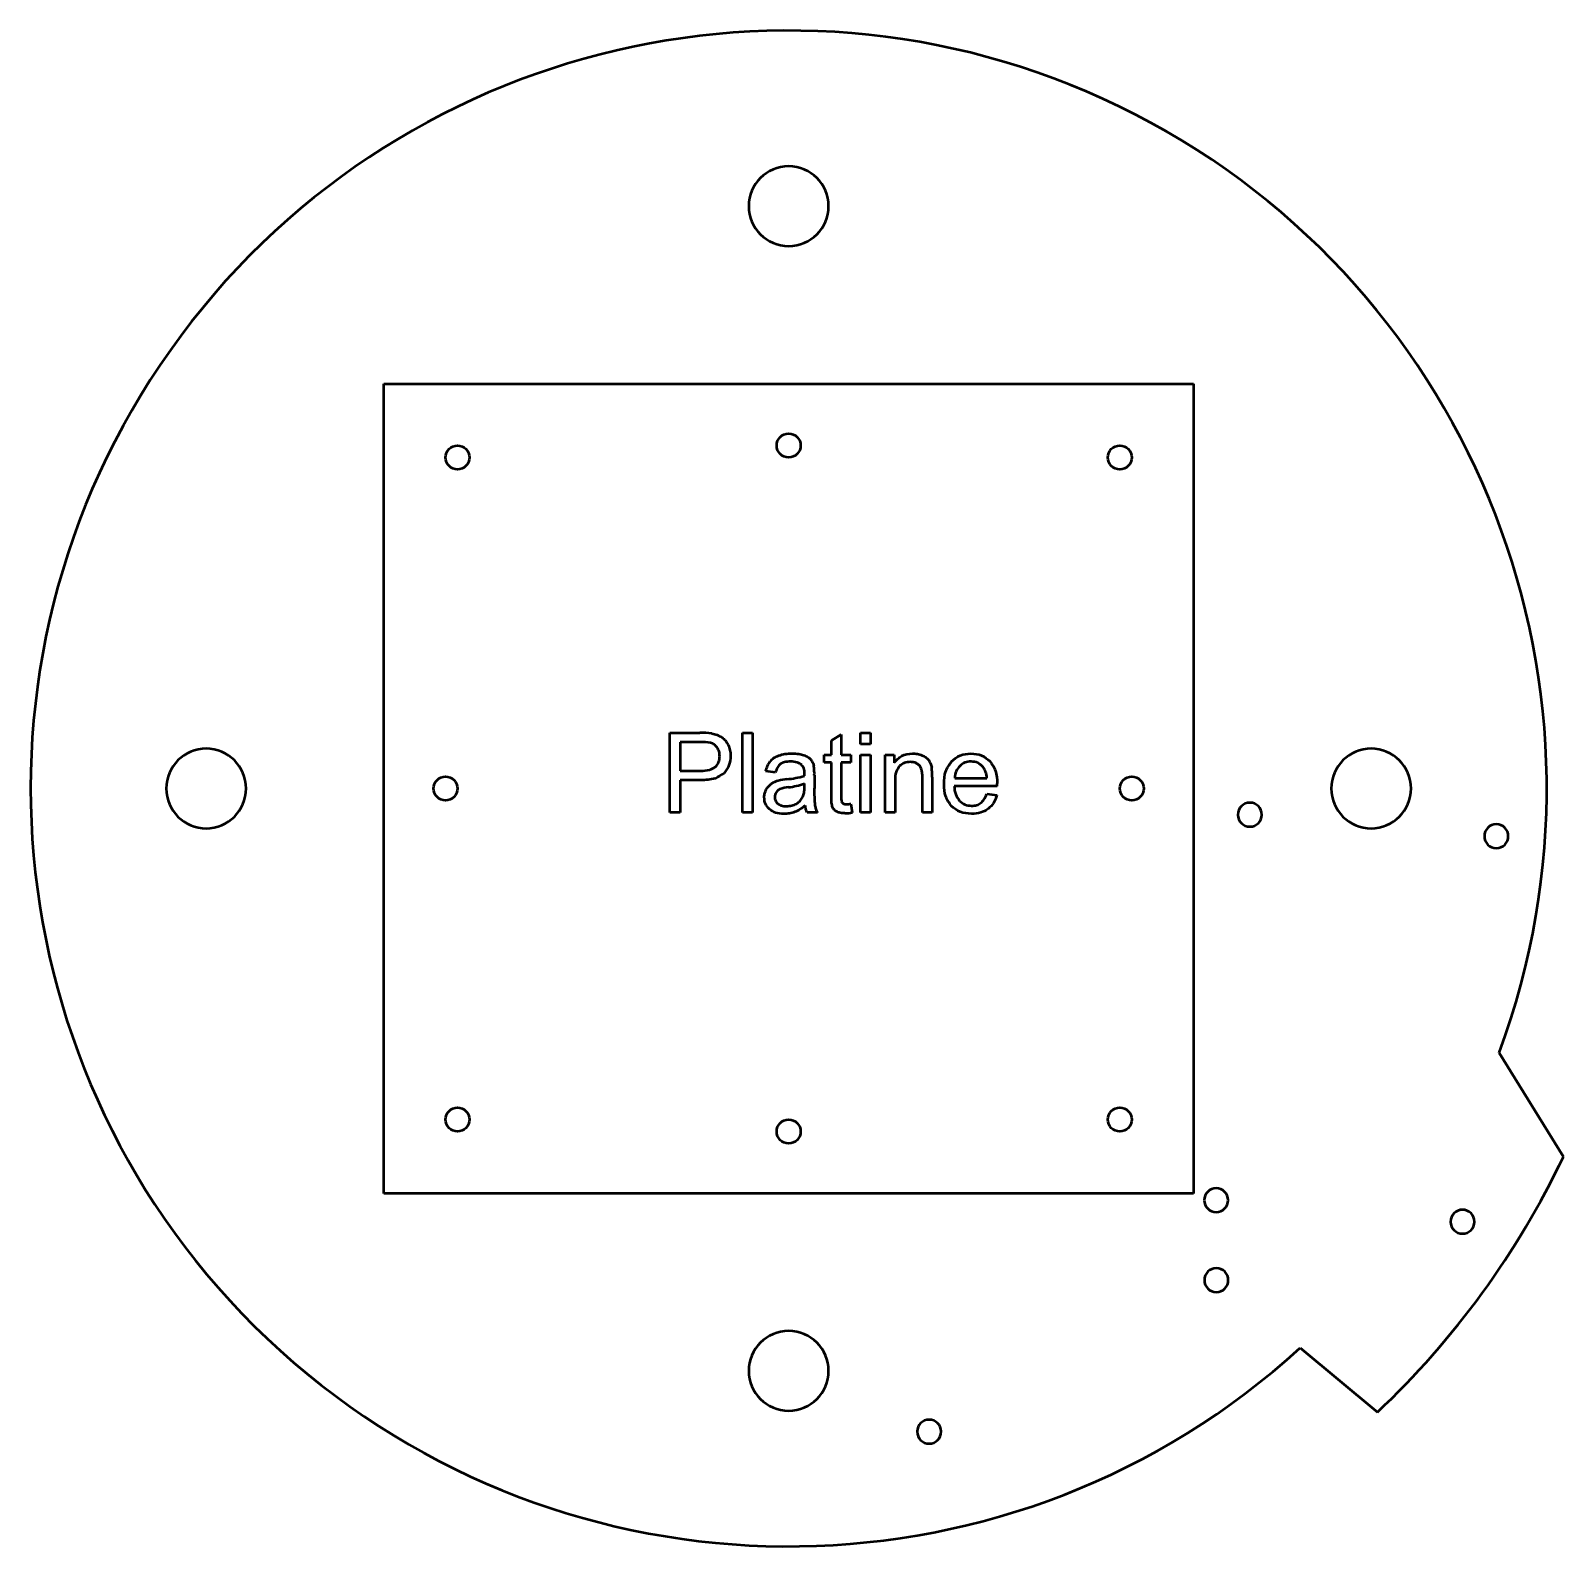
# Model space of a CAD drawing. Header units: millimetres. Extents: x 131 to 323, y 55 to 245.
import ezdxf

# ---------------------------------------------------------------- set-up
doc = ezdxf.new("R2010")
doc.units = ezdxf.units.MM
doc.header["$LTSCALE"] = 0.75
doc.layers.add('Visible', color=7, linetype='Continuous', lineweight=50)

msp = doc.modelspace()

# ---------------------------------------------------------------- linework, layer by layer
at = {"layer": 'Visible'}
for p, q in [((175.15, 99.46), (175.15, 200.96)), ((175.15, 200.96), (276.65, 200.96)), ((276.65, 200.96), (276.65, 99.46)), ((210.99, 157.2), (214.76, 157.2)), ((210.99, 147.2), (210.99, 157.2)), ((212.31, 156.02), (212.31, 152.44)), ((214.87, 156.02), (212.31, 156.02)), ((220.12, 157.2), (221.35, 157.2)), ((220.12, 147.2), (220.12, 157.2)), ((221.35, 157.2), (221.35, 147.2)), ((231.25, 156.24), (232.47, 156.97)), ((231.25, 154.44), (231.25, 156.24)), ((232.47, 156.97), (232.47, 154.44)), ((234.91, 157.2), (236.14, 157.2)), ((234.91, 155.79), (234.91, 157.2)), ((236.14, 155.79), (234.91, 155.79)), ((236.14, 157.2), (236.14, 155.79)), ((230.35, 153.49), (230.35, 154.44)), ((230.35, 154.44), (231.25, 154.44)), ((232.47, 154.44), (233.7, 154.44)), ((233.7, 154.44), (233.7, 153.49)), ((234.91, 154.44), (236.14, 154.44)), ((234.91, 147.2), (234.91, 154.44)), ((236.14, 154.44), (236.14, 147.2)), ((238.01, 154.44), (239.11, 154.44)), ((238.01, 147.2), (238.01, 154.44)), ((239.11, 154.44), (239.11, 153.41)), ((212.31, 152.44), (214.9, 152.44)), ((224.25, 152.21), (223.05, 152.37)), ((229.12, 151.87), (229.12, 150.23)), ((231.25, 153.49), (230.35, 153.49)), ((231.25, 149.32), (231.25, 153.49)), ((232.47, 153.49), (232.47, 149.25)), ((233.7, 153.49), (232.47, 153.49)), ((212.31, 151.26), (212.31, 147.2)), ((214.88, 151.26), (212.31, 151.26)), ((227.88, 150.38), (227.88, 150.83)), ((239.24, 151.15), (239.24, 147.2)), ((242.67, 147.2), (242.67, 151.6)), ((243.9, 151.65), (243.9, 147.2)), ((252.04, 150.51), (246.64, 150.51)), ((246.71, 151.51), (250.75, 151.51)), ((233.7, 148.3), (233.88, 147.21)), ((250.74, 149.53), (252.01, 149.37)), ((212.31, 147.2), (210.99, 147.2)), ((221.35, 147.2), (220.12, 147.2)), ((229.51, 147.2), (228.23, 147.2)), ((236.14, 147.2), (234.91, 147.2)), ((239.24, 147.2), (238.01, 147.2)), ((243.9, 147.2), (242.67, 147.2)), ((322.99, 104.06), (314.94, 117.09)), ((276.65, 99.46), (175.15, 99.46)), ((290, 80.1), (299.68, 72.03))]:
    msp.add_line(p, q, dxfattribs=at)
at = {"layer": 'Visible', "extrusion": (0, 0, -1)}
for centre, radius in [((-225.9, 223.21), 5), ((-152.9, 150.21), 5), ((-298.9, 150.21), 5), ((-283.71, 146.93), 1.5), ((-314.59, 144.23), 1.5), ((-279.48, 98.61), 1.5), ((-310.36, 95.91), 1.5), ((-279.5, 88.59), 1.5), ((-225.9, 77.21), 5), ((-243.5, 69.59), 1.5)]:
    msp.add_circle(centre, radius, dxfattribs=at)
at = {"layer": 'Visible'}
for centre in [(225.9, 193.21), (184.4, 191.71), (267.4, 191.71), (182.9, 150.21), (268.9, 150.21), (184.4, 108.71), (267.4, 108.71), (225.9, 107.21)]:
    msp.add_circle(centre, 1.5, dxfattribs=at)
for centre, radius, start, end in [((225.9, 150.21), 95, 339.5973, 312.4328), ((214.95, 148.09), 9.11, 81.608, 91.2073), ((215.09, 150.37), 5.65, 79.6077, 92.1761), ((224.67, 162.55), 11.22, 275.2297, 286.6341), ((211.63, 152.3), 16.26, 358.2159, 359.346), ((222.21, 152.06), 6.91, 358.399, 7.8077), ((236.87, 151.85), 7.03, 358.3926, 8.1484), ((225.38, 148.31), 2.98, 105.1298, 123.858), ((226.6, 142.65), 8.77, 95.962, 103.1949), ((226.37, 145.76), 4.64, 96.1131, 109.7162), ((224.86, 159.32), 9.01, 276.4626, 289.5836), ((246.49, 149.78), 17.38, 178.4991, 185.6496), ((240.57, 150.91), 11.48, 357.9885, 359.6237), ((233.08, 152.24), 3.99, 271.1801, 278.9472), ((232.89, 151.66), 4.55, 270.8238, 282.5958), ((225.9, 150.21), 107.5, 313.3425, 334.577)]:
    msp.add_arc(centre, radius, start, end, dxfattribs=at)
for points, knots in [([(216.94, 155.34), (216.83, 155.47), (216.6, 155.75), (216.27, 155.87), (216.11, 155.93)], [0, 0, 0, 0, 0.0522136, 0.1038998, 0.1038998, 0.1038998, 0.1038998]), ([(216.28, 157.1), (216.51, 157.05), (216.95, 156.97), (217.34, 156.74), (217.52, 156.63)], [0, 0, 0, 0, 0.0700074, 0.1328177, 0.1328177, 0.1328177, 0.1328177]), ([(217.52, 156.63), (217.68, 156.5), (218.01, 156.24), (218.21, 155.86), (218.32, 155.67)], [0, 0, 0, 0, 0.0610682, 0.1265167, 0.1265167, 0.1265167, 0.1265167]), ([(218.32, 155.67), (218.41, 155.45), (218.59, 155.02), (218.61, 154.55), (218.62, 154.3)], [0, 0, 0, 0, 0.0690067, 0.1406919, 0.1406919, 0.1406919, 0.1406919]), ([(216.72, 152.92), (216.88, 153.1), (217.21, 153.49), (217.24, 154), (217.26, 154.26)], [0, 0, 0, 0, 0.0702579, 0.1483389, 0.1483389, 0.1483389, 0.1483389]), ([(217.26, 154.26), (217.25, 154.46), (217.23, 154.85), (217.03, 155.18), (216.94, 155.34)], [0, 0, 0, 0, 0.0587741, 0.1134222, 0.1134222, 0.1134222, 0.1134222]), ([(218.62, 154.3), (218.59, 153.9), (218.53, 153.1), (218.05, 152.46), (217.81, 152.15)], [0, 0, 0, 0, 0.1194883, 0.2349788, 0.2349788, 0.2349788, 0.2349788]), ([(223.59, 153.62), (223.73, 153.77), (224.04, 154.09), (224.45, 154.26), (224.67, 154.35)], [0, 0, 0, 0, 0.0621629, 0.1320213, 0.1320213, 0.1320213, 0.1320213]), ([(224.67, 154.35), (224.93, 154.42), (225.46, 154.58), (226.02, 154.6), (226.32, 154.6)], [0, 0, 0, 0, 0.0789358, 0.1669922, 0.1669922, 0.1669922, 0.1669922]), ([(226.32, 154.6), (226.6, 154.6), (227.11, 154.59), (227.6, 154.45), (227.82, 154.39)], [0, 0, 0, 0, 0.0842493, 0.1529077, 0.1529077, 0.1529077, 0.1529077]), ([(227.82, 154.39), (228, 154.32), (228.32, 154.19), (228.57, 153.95), (228.68, 153.84)], [0, 0, 0, 0, 0.0560179, 0.1022605, 0.1022605, 0.1022605, 0.1022605]), ([(228.68, 153.84), (228.76, 153.72), (228.94, 153.46), (229.02, 153.16), (229.06, 153)], [0, 0, 0, 0, 0.04403437, 0.09254294, 0.09254294, 0.09254294, 0.09254294]), ([(239.11, 153.41), (239.41, 153.76), (240.02, 154.47), (240.95, 154.56), (241.42, 154.6)], [0, 0, 0, 0, 0.1324023, 0.2687241, 0.2687241, 0.2687241, 0.2687241]), ([(241.42, 154.6), (241.63, 154.6), (242.04, 154.58), (242.43, 154.44), (242.62, 154.37)], [0, 0, 0, 0, 0.0631157, 0.1233158, 0.1233158, 0.1233158, 0.1233158]), ([(242.62, 154.37), (242.79, 154.29), (243.11, 154.14), (243.34, 153.88), (243.45, 153.75)], [0, 0, 0, 0, 0.055175, 0.1037713, 0.1037713, 0.1037713, 0.1037713]), ([(243.45, 153.75), (243.53, 153.62), (243.71, 153.33), (243.79, 153.01), (243.83, 152.85)], [0, 0, 0, 0, 0.04778577, 0.09897746, 0.09897746, 0.09897746, 0.09897746]), ([(246.31, 153.6), (246.65, 153.89), (247.36, 154.49), (248.28, 154.57), (248.75, 154.6)], [0, 0, 0, 0, 0.1319936, 0.2703988, 0.2703988, 0.2703988, 0.2703988]), ([(248.75, 154.6), (249.21, 154.57), (250.11, 154.49), (250.79, 153.9), (251.13, 153.62)], [0, 0, 0, 0, 0.1342883, 0.2631667, 0.2631667, 0.2631667, 0.2631667]), ([(217.81, 152.15), (217.44, 151.89), (216.57, 151.28), (215.5, 151.27), (214.88, 151.26)], [0, 0, 0, 0, 0.1317801, 0.3125341, 0.3125341, 0.3125341, 0.3125341]), ([(214.9, 152.44), (215.27, 152.45), (215.93, 152.45), (216.48, 152.78), (216.72, 152.92)], [0, 0, 0, 0, 0.1103, 0.191141, 0.191141, 0.191141, 0.191141]), ([(223.05, 152.37), (223.11, 152.61), (223.22, 153.06), (223.47, 153.44), (223.59, 153.62)], [0, 0, 0, 0, 0.0729513, 0.1365493, 0.1365493, 0.1365493, 0.1365493]), ([(224.86, 153.29), (224.73, 153.15), (224.43, 152.85), (224.32, 152.44), (224.25, 152.21)], [0, 0, 0, 0, 0.0552777, 0.1253472, 0.1253472, 0.1253472, 0.1253472]), ([(226.14, 153.59), (225.88, 153.58), (225.43, 153.58), (225.03, 153.37), (224.86, 153.29)], [0, 0, 0, 0, 0.0756714, 0.1329953, 0.1329953, 0.1329953, 0.1329953]), ([(227.54, 153.17), (227.35, 153.29), (226.92, 153.56), (226.42, 153.58), (226.14, 153.59)], [0, 0, 0, 0, 0.0662968, 0.148303, 0.148303, 0.148303, 0.148303]), ([(227.89, 152.12), (227.88, 152.34), (227.87, 152.73), (227.64, 153.04), (227.54, 153.17)], [0, 0, 0, 0, 0.0645382, 0.1137963, 0.1137963, 0.1137963, 0.1137963]), ([(239.81, 153.04), (239.64, 152.81), (239.24, 152.25), (239.24, 151.56), (239.24, 151.15)], [0, 0, 0, 0, 0.083835, 0.2015141, 0.2015141, 0.2015141, 0.2015141]), ([(241.16, 153.54), (240.91, 153.52), (240.41, 153.48), (240.01, 153.19), (239.81, 153.04)], [0, 0, 0, 0, 0.074126, 0.1467875, 0.1467875, 0.1467875, 0.1467875]), ([(242.02, 153.32), (241.89, 153.38), (241.62, 153.52), (241.32, 153.53), (241.16, 153.54)], [0, 0, 0, 0, 0.04299394, 0.08928519, 0.08928519, 0.08928519, 0.08928519]), ([(242.52, 152.73), (242.47, 152.84), (242.35, 153.09), (242.13, 153.24), (242.02, 153.32)], [0, 0, 0, 0, 0.03888286, 0.07925471, 0.07925471, 0.07925471, 0.07925471]), ([(242.67, 151.6), (242.67, 151.82), (242.66, 152.2), (242.57, 152.57), (242.52, 152.73)], [0, 0, 0, 0, 0.0656673, 0.1135292, 0.1135292, 0.1135292, 0.1135292]), ([(245.37, 150.76), (245.39, 151.32), (245.44, 152.36), (246.04, 153.2), (246.31, 153.6)], [0, 0, 0, 0, 0.1640433, 0.3044959, 0.3044959, 0.3044959, 0.3044959]), ([(247.34, 153.03), (247.17, 152.82), (246.81, 152.38), (246.74, 151.81), (246.71, 151.51)], [0, 0, 0, 0, 0.0798867, 0.1672471, 0.1672471, 0.1672471, 0.1672471]), ([(248.77, 153.6), (248.5, 153.57), (247.96, 153.53), (247.55, 153.19), (247.34, 153.03)], [0, 0, 0, 0, 0.0791242, 0.1562431, 0.1562431, 0.1562431, 0.1562431]), ([(250.29, 152.89), (250.08, 153.09), (249.65, 153.51), (249.06, 153.57), (248.77, 153.6)], [0, 0, 0, 0, 0.0858384, 0.1724286, 0.1724286, 0.1724286, 0.1724286]), ([(250.75, 151.51), (250.72, 151.79), (250.66, 152.28), (250.4, 152.7), (250.29, 152.89)], [0, 0, 0, 0, 0.0815038, 0.1463565, 0.1463565, 0.1463565, 0.1463565]), ([(251.13, 153.62), (251.39, 153.23), (251.98, 152.4), (252.02, 151.38), (252.05, 150.83)], [0, 0, 0, 0, 0.1376173, 0.2985494, 0.2985494, 0.2985494, 0.2985494]), ([(222.84, 149.11), (222.85, 149.28), (222.87, 149.62), (223.01, 149.93), (223.08, 150.08)], [0, 0, 0, 0, 0.0512625, 0.1009967, 0.1009967, 0.1009967, 0.1009967]), ([(223.08, 150.08), (223.17, 150.22), (223.34, 150.49), (223.59, 150.69), (223.71, 150.79)], [0, 0, 0, 0, 0.04852007, 0.09559617, 0.09559617, 0.09559617, 0.09559617]), ([(224.8, 150.12), (224.7, 150.07), (224.51, 149.98), (224.38, 149.81), (224.32, 149.72)], [0, 0, 0, 0, 0.03247788, 0.06345714, 0.06345714, 0.06345714, 0.06345714]), ([(227.68, 149.15), (227.74, 149.33), (227.87, 149.72), (227.88, 150.14), (227.88, 150.38)], [0, 0, 0, 0, 0.0535951, 0.1250488, 0.1250488, 0.1250488, 0.1250488]), ([(246.3, 148.01), (246.03, 148.39), (245.44, 149.21), (245.39, 150.22), (245.37, 150.76)], [0, 0, 0, 0, 0.1367557, 0.2954469, 0.2954469, 0.2954469, 0.2954469]), ([(246.64, 150.51), (246.67, 150.14), (246.74, 149.47), (247.13, 148.93), (247.31, 148.68)], [0, 0, 0, 0, 0.1073249, 0.1980192, 0.1980192, 0.1980192, 0.1980192]), ([(223.48, 147.62), (223.29, 147.83), (222.91, 148.25), (222.86, 148.82), (222.84, 149.11)], [0, 0, 0, 0, 0.0820034, 0.1661668, 0.1661668, 0.1661668, 0.1661668]), ([(224.32, 149.72), (224.27, 149.63), (224.17, 149.45), (224.15, 149.25), (224.15, 149.14)], [0, 0, 0, 0, 0.03052067, 0.06142668, 0.06142668, 0.06142668, 0.06142668]), ([(224.15, 149.14), (224.16, 148.98), (224.2, 148.67), (224.41, 148.44), (224.52, 148.32)], [0, 0, 0, 0, 0.04596967, 0.09216727, 0.09216727, 0.09216727, 0.09216727]), ([(224.52, 148.32), (224.67, 148.23), (225, 148.02), (225.39, 148), (225.61, 148)], [0, 0, 0, 0, 0.0519574, 0.1154983, 0.1154983, 0.1154983, 0.1154983]), ([(225.61, 148), (225.83, 148.01), (226.28, 148.03), (226.68, 148.22), (226.87, 148.31)], [0, 0, 0, 0, 0.0674668, 0.1310552, 0.1310552, 0.1310552, 0.1310552]), ([(227.98, 148.09), (227.77, 147.92), (227.36, 147.59), (226.89, 147.37), (226.67, 147.27)], [0, 0, 0, 0, 0.0832217, 0.1552917, 0.1552917, 0.1552917, 0.1552917]), ([(226.87, 148.31), (227.04, 148.42), (227.38, 148.64), (227.58, 148.98), (227.68, 149.15)], [0, 0, 0, 0, 0.0603889, 0.1189267, 0.1189267, 0.1189267, 0.1189267]), ([(228.23, 147.2), (228.17, 147.33), (228.05, 147.62), (228, 147.93), (227.98, 148.09)], [0, 0, 0, 0, 0.04430982, 0.09304292, 0.09304292, 0.09304292, 0.09304292]), ([(229.2, 148.07), (229.23, 147.92), (229.3, 147.61), (229.44, 147.34), (229.51, 147.2)], [0, 0, 0, 0, 0.04593376, 0.0926772, 0.0926772, 0.0926772, 0.0926772]), ([(231.4, 147.87), (231.36, 148.05), (231.24, 148.52), (231.25, 149.01), (231.25, 149.32)], [0, 0, 0, 0, 0.0546337, 0.1462011, 0.1462011, 0.1462011, 0.1462011]), ([(232.47, 149.25), (232.47, 149.11), (232.47, 148.88), (232.52, 148.66), (232.53, 148.57)], [0, 0, 0, 0, 0.04317499, 0.06804076, 0.06804076, 0.06804076, 0.06804076]), ([(232.53, 148.57), (232.56, 148.53), (232.61, 148.43), (232.7, 148.37), (232.75, 148.34)], [0, 0, 0, 0, 0.01594353, 0.03229762, 0.03229762, 0.03229762, 0.03229762]), ([(232.75, 148.34), (232.8, 148.31), (232.94, 148.25), (233.08, 148.25), (233.17, 148.25)], [0, 0, 0, 0, 0.01902122, 0.04325319, 0.04325319, 0.04325319, 0.04325319]), ([(248.82, 147.03), (248.33, 147.07), (247.38, 147.13), (246.65, 147.73), (246.3, 148.01)], [0, 0, 0, 0, 0.1445659, 0.2764541, 0.2764541, 0.2764541, 0.2764541]), ([(247.31, 148.68), (247.53, 148.49), (247.97, 148.12), (248.54, 148.07), (248.83, 148.04)], [0, 0, 0, 0, 0.0831666, 0.1678841, 0.1678841, 0.1678841, 0.1678841]), ([(248.83, 148.04), (249.04, 148.06), (249.46, 148.08), (249.81, 148.29), (249.98, 148.4)], [0, 0, 0, 0, 0.0632105, 0.1222396, 0.1222396, 0.1222396, 0.1222396]), ([(249.98, 148.4), (250.13, 148.54), (250.47, 148.86), (250.64, 149.29), (250.74, 149.53)], [0, 0, 0, 0, 0.062866, 0.1376838, 0.1376838, 0.1376838, 0.1376838]), ([(252.01, 149.37), (251.89, 149.03), (251.66, 148.36), (251.15, 147.88), (250.89, 147.65)], [0, 0, 0, 0, 0.1076168, 0.208258, 0.208258, 0.208258, 0.208258]), ([(225.31, 147.03), (224.95, 147.05), (224.28, 147.07), (223.73, 147.45), (223.48, 147.62)], [0, 0, 0, 0, 0.1065617, 0.1959311, 0.1959311, 0.1959311, 0.1959311]), ([(226.67, 147.27), (226.45, 147.2), (226.01, 147.06), (225.55, 147.04), (225.31, 147.03)], [0, 0, 0, 0, 0.067806, 0.1380634, 0.1380634, 0.1380634, 0.1380634]), ([(231.92, 147.31), (231.8, 147.39), (231.59, 147.53), (231.46, 147.76), (231.4, 147.87)], [0, 0, 0, 0, 0.03979215, 0.0770393, 0.0770393, 0.0770393, 0.0770393]), ([(232.95, 147.1), (232.75, 147.11), (232.39, 147.11), (232.06, 147.25), (231.92, 147.31)], [0, 0, 0, 0, 0.0595802, 0.1066695, 0.1066695, 0.1066695, 0.1066695]), ([(250.89, 147.65), (250.59, 147.47), (249.96, 147.09), (249.21, 147.05), (248.82, 147.03)], [0, 0, 0, 0, 0.1032618, 0.2192207, 0.2192207, 0.2192207, 0.2192207])]:
    msp.add_open_spline(points, degree=3, knots=knots, dxfattribs=at)

doc.saveas('drawing.dxf')
